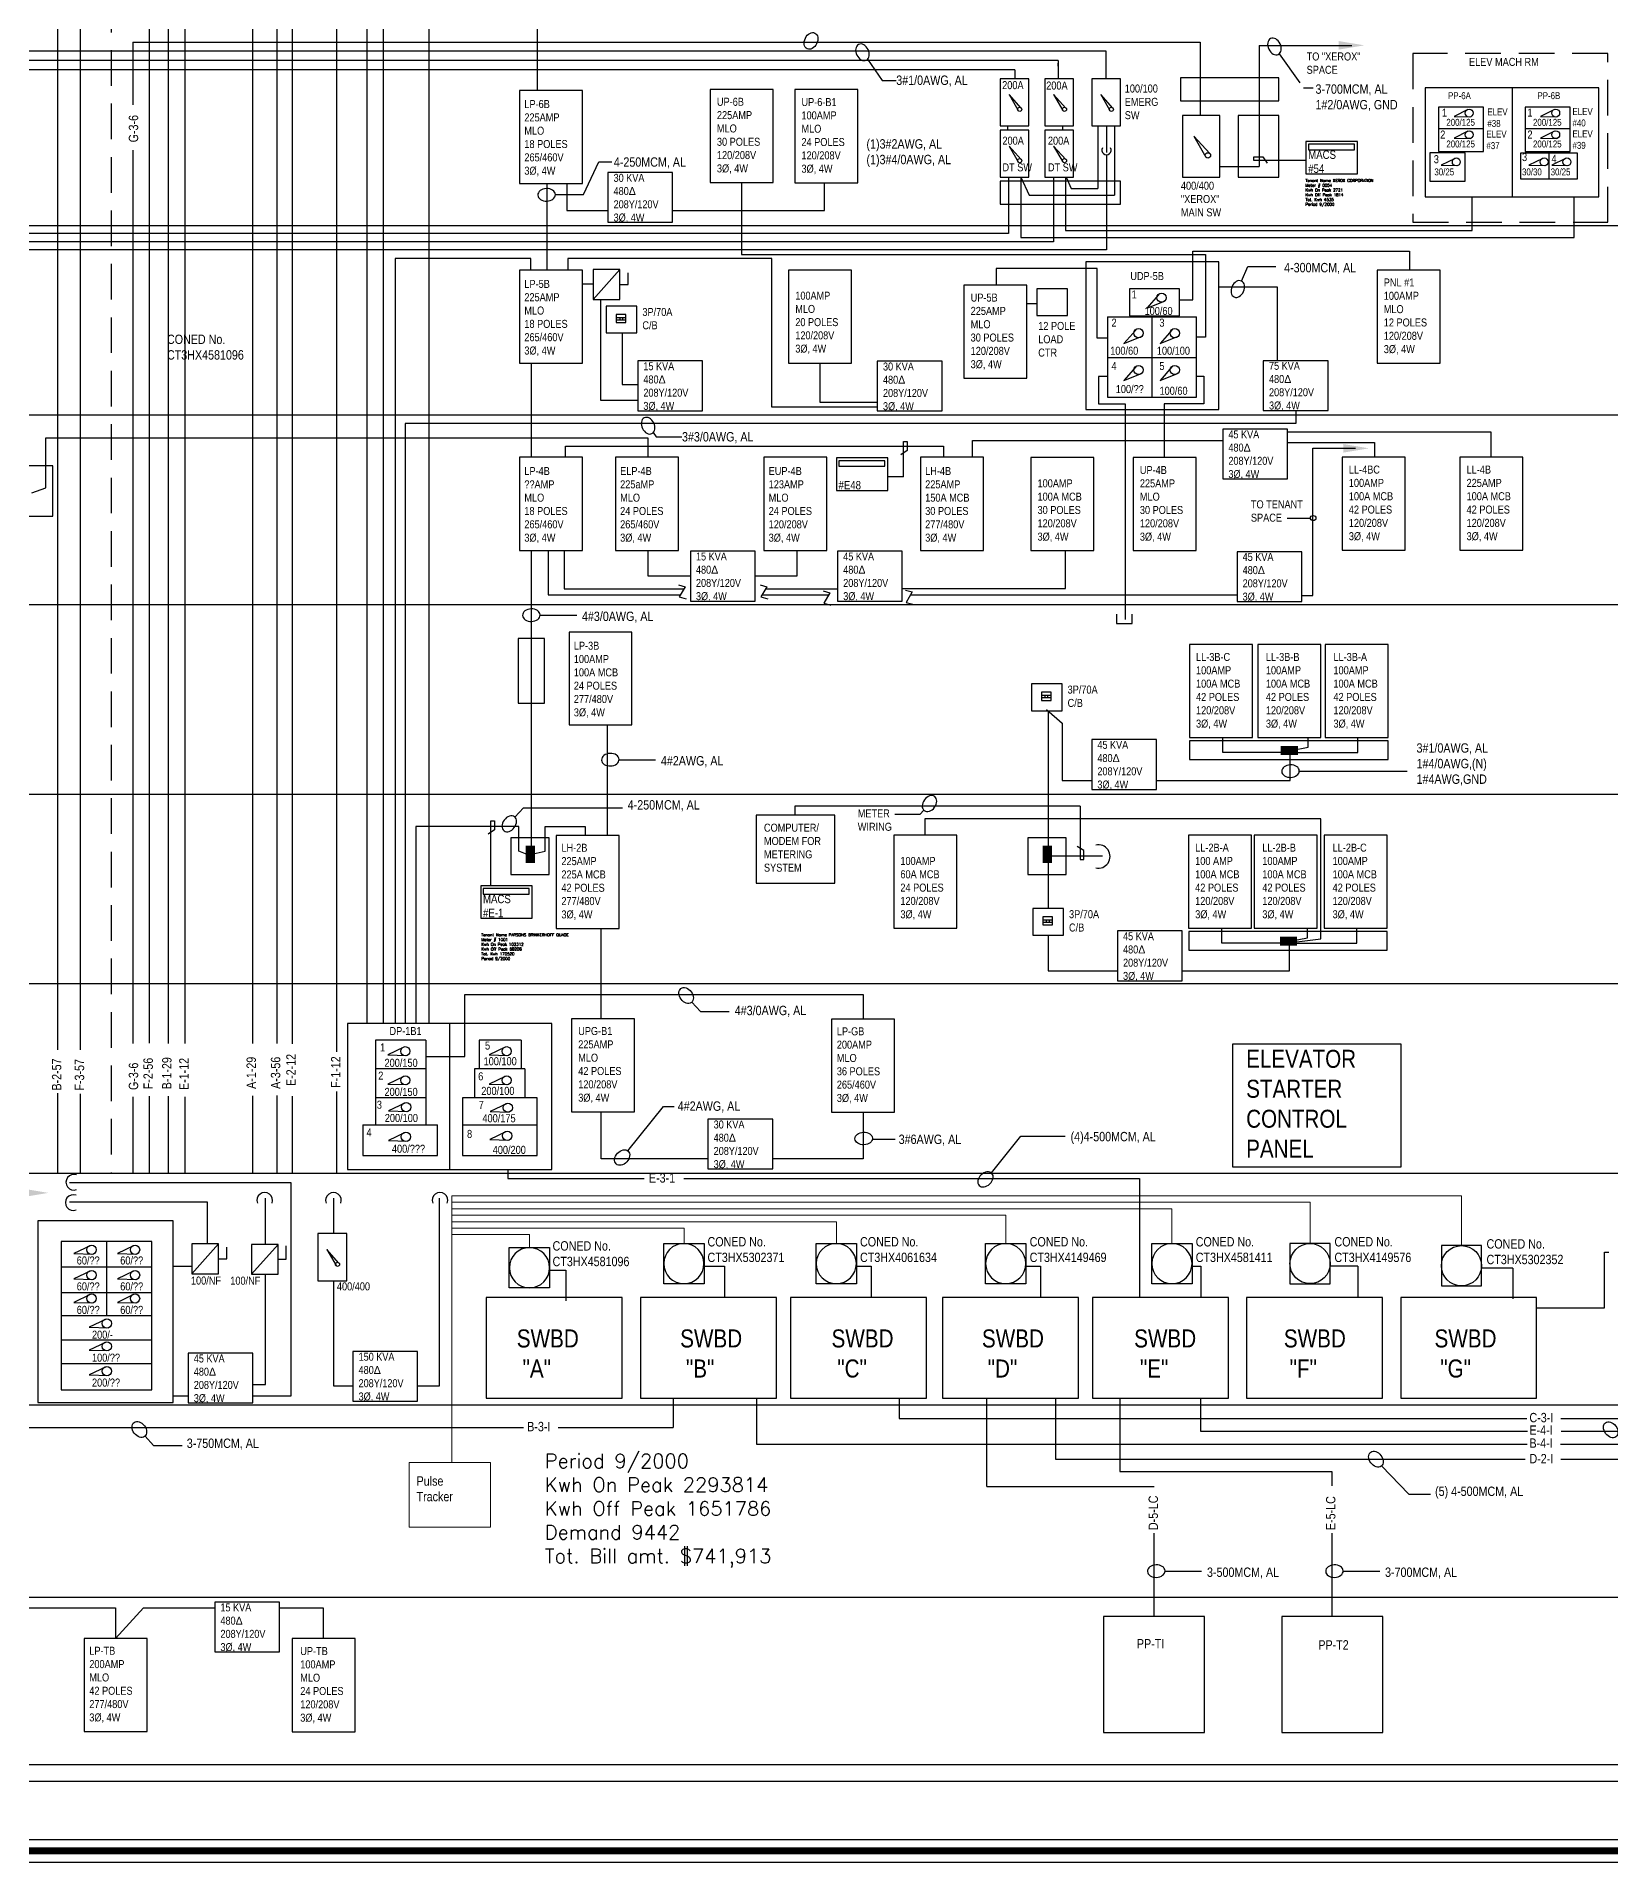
# Model space of a CAD drawing. Extents: x -4.2 to 35, y -7.8 to 73.6.
# Drawn here: x 9.01 to 20.05, y -7.81 to 5 of the extents above; entities that cross this region are included whole.
import ezdxf

# ---------------------------------------------------------------- set-up
doc = ezdxf.new("R2010")
doc.units = 0
doc.header["$MEASUREMENT"] = 0
doc.linetypes.add('HIDDEN', pattern=[0.375, 0.25, -0.125])
doc.layers.get('0').update_dxf_attribs({"linetype": 'CONTINUOUS'})
for name, color, linetype in [('BOX', 3, 'CONTINUOUS'), ('EMPTY-DORMANT', 4, 'CONTINUOUS'), ('FLOORS', 7, 'CONTINUOUS'), ('HIGH-VOLTAGE', 1, 'CONTINUOUS'), ('LOW-VOLTAGE', 5, 'CONTINUOUS'), ('METER', 220, 'CONTINUOUS'), ('PANELS', 3, 'CONTINUOUS'), ('PANELTEXT', 7, 'CONTINUOUS'), ('PULL-BOXES', 3, 'CONTINUOUS'), ('TENSPACE', 7, 'HIDDEN')]:
    doc.layers.add(name, color=color, linetype=linetype)
doc.layers.add('MeterID', color=2, linetype='CONTINUOUS', lineweight=5)
doc.styles.add('NOTESSTYLE2', font='techl___.ttf', dxfattribs={"height": 0.25})
doc.styles.add('ROMANS', font='romans')
doc.styles.get("Standard").update_dxf_attribs({"font": 'TXT.shx', "height": 1})

msp = doc.modelspace()

# ---------------------------------------------------------------- hatches: boundary and pattern name
at = {"layer": 'HIGH-VOLTAGE'}
for points in [[(12.443, -0.799), (12.508, -0.799), (12.508, -0.678), (12.443, -0.678)], [(16.071, -0.799), (16.135, -0.799), (16.135, -0.678), (16.071, -0.678)]]:
    msp.add_hatch(color=256, dxfattribs=at).paths.add_polyline_path(points)
at = {"layer": 'LOW-VOLTAGE'}
for points in [[(17.861, -0.043), (17.861, 0.021), (17.74, 0.021), (17.74, -0.043)], [(17.855, -1.381), (17.855, -1.317), (17.735, -1.317), (17.735, -1.381)]]:
    msp.add_hatch(color=256, dxfattribs=at).paths.add_polyline_path(points)

# ---------------------------------------------------------------- linework, layer by layer
for p, q in [((2.694, 3.674), (30.437, 3.674)), ((2.694, 2.344), (30.437, 2.344)), ((2.694, 1.014), (30.437, 1.014)), ((2.694, -0.316), (30.437, -0.316)), ((2.694, -1.646), (30.437, -1.646)), ((2.694, -2.976), (30.437, -2.976)), ((2.694, -4.603), (30.437, -4.603)), ((2.694, -5.952), (30.437, -5.952))]:
    msp.add_line(p, q)
at = {"layer": 'BOX'}
for p, q in [((34.82, -7.655), (1.925, -7.655)), ((34.959, -7.814), (1.787, -7.814))]:
    msp.add_line(p, q, dxfattribs=at)
at = {"layer": 'BOX', "const_width": 0.05}
msp.add_lwpolyline([(34.734, -7.732), (1.851, -7.732), (1.851, 35.949), (34.912, 35.949)], dxfattribs=at)
at = {"layer": 'EMPTY-DORMANT'}
for p, q in [((14.17, 3.443), (12.74, 3.443)), ((12.74, 3.443), (12.74, 3.358)), ((12.917, 3.154), (13.104, 3.364)), ((13.162, 3.259), (13.162, 3.341)), ((14.17, 2.398), (14.17, 3.443)), ((12.842, 3.265), (12.917, 3.265)), ((13.104, 3.259), (13.162, 3.259)), ((12.969, 3.154), (12.969, 2.448)), ((13.079, 3.028), (13.147, 3.028)), ((13.079, 3.012), (13.147, 3.012)), ((13.103, 3.028), (13.103, 3.012)), ((13.123, 3.028), (13.123, 3.012)), ((13.12, 2.92), (13.12, 2.559)), ((12.482, 2.707), (12.482, 2.047)), ((14.508, 2.708), (14.508, 2.435)), ((12.969, 2.448), (13.23, 2.448)), ((13.12, 2.559), (13.23, 2.559)), ((14.508, 2.435), (14.91, 2.435)), ((14.91, 2.398), (14.17, 2.398)), ((12.973, -1.893), (12.973, -1.26))]:
    msp.add_line(p, q, dxfattribs=at)
for points in [[(12.917, 3.154), (13.104, 3.154), (13.104, 3.364), (12.917, 3.364)], [(14.288, 2.708), (14.729, 2.708), (14.729, 3.361), (14.288, 3.361)], [(13.009, 2.92), (13.224, 2.92), (13.224, 3.107), (13.009, 3.107)], [(13.079, 2.992), (13.147, 2.992), (13.147, 3.049), (13.079, 3.049)], [(13.23, 2.373), (13.684, 2.373), (13.684, 2.723), (13.23, 2.723)], [(14.91, 2.372), (15.364, 2.372), (15.364, 2.721), (14.91, 2.721)]]:
    msp.add_lwpolyline(points, close=True, dxfattribs=at)
at = {"layer": 'FLOORS'}
for p, q in [((30.437, -7.129), (2.694, -7.129)), ((30.525, -7.246), (2.606, -7.246))]:
    msp.add_line(p, q, dxfattribs=at)
at = {"layer": 'HIGH-VOLTAGE'}
for p, q in [((9.16, 10.887), (9.16, -2.11)), ((9.319, 10.889), (9.319, -2.11)), ((9.803, 10.879), (9.803, -2.064)), ((9.935, 10.879), (9.935, -2.067)), ((10.053, 10.871), (10.053, -2.067)), ((10.527, 10.876), (10.527, -2.067)), ((10.698, 10.873), (10.698, -2.067)), ((10.806, 10.871), (10.806, -2.07)), ((11.117, 10.871), (11.117, -2.124)), ((11.33, 10.203), (11.33, -1.927)), ((11.763, 8.489), (11.763, -1.927)), ((11.443, 7.613), (11.443, -1.927)), ((12.525, 5.429), (12.525, 4.622)), ((16.515, 4.898), (8.644, 4.898)), ((9.687, 4.961), (17.175, 4.961)), ((9.687, 4.961), (9.687, 4.521)), ((16.515, 4.703), (16.515, 4.898)), ((17.175, 4.961), (17.175, 4.445)), ((17.589, 4.936), (17.589, 4.087)), ((17.589, 4.936), (18.239, 4.936)), ((15.876, 4.767), (8.364, 4.767)), ((16.179, 4.832), (8.513, 4.832)), ((15.876, 4.767), (15.876, 4.703)), ((16.179, 4.832), (16.179, 4.703)), ((16.179, 4.793), (16.179, 4.812)), ((15.824, 4.372), (15.824, 4.343)), ((16.21, 4.372), (16.21, 4.343)), ((16.458, 4.372), (16.458, 3.933)), ((16.518, 4.372), (16.518, 4.187)), ((16.575, 4.372), (16.575, 3.886)), ((9.687, 4.202), (9.687, -2.067)), ((16.517, 4.173), (16.517, 3.502)), ((15.831, 4.012), (15.831, 3.617)), ((15.918, 4.014), (15.918, 3.589)), ((15.918, 4.014), (15.976, 3.886)), ((16.147, 4.012), (16.147, 3.558)), ((16.231, 4.014), (16.231, 3.638)), ((16.234, 4.014), (16.271, 3.933)), ((17.313, 4.087), (17.589, 4.087)), ((12.591, 3.969), (12.591, 3.36)), ((12.732, 3.969), (12.732, 3.779)), ((15.976, 3.886), (16.575, 3.886)), ((16.271, 3.933), (16.458, 3.933)), ((19.083, 3.638), (19.083, 3.876)), ((19.799, 3.589), (19.799, 3.876)), ((12.732, 3.779), (13.02, 3.779)), ((15.831, 3.617), (8.436, 3.617)), ((15.918, 3.589), (19.799, 3.589)), ((16.231, 3.638), (19.083, 3.638)), ((16.147, 3.558), (8.627, 3.558)), ((16.517, 3.502), (8.816, 3.502)), ((12.48, 3.441), (11.527, 3.441)), ((11.527, 3.441), (11.527, -1.927)), ((12.48, 3.36), (12.48, 3.441)), ((17.845, 2.376), (17.845, 2.285)), ((9.078, 1.832), (9.078, 2.183)), ((9.078, 2.183), (13.3, 2.183)), ((17.845, 2.285), (11.598, 2.285)), ((11.598, 2.285), (11.598, -1.927)), ((13.3, 2.183), (13.3, 2.047)), ((12.723, 2.047), (12.723, 2.125)), ((12.723, 2.125), (15.374, 2.125)), ((15.374, 2.125), (15.374, 2.047)), ((15.578, 2.047), (15.578, 2.166)), ((15.578, 2.166), (17.334, 2.166)), ((8.979, 1.797), (9.078, 1.832)), ((12.481, 1.394), (12.481, -0.744)), ((12.6, 1.394), (12.6, 1.081)), ((12.714, 1.394), (12.714, 1.125)), ((13.3, 1.394), (13.3, 1.216)), ((13.3, 1.216), (13.599, 1.216)), ((12.6, 1.081), (13.529, 1.081)), ((12.714, 1.125), (13.554, 1.125)), ((13.516, 1.153), (13.562, 1.139)), ((13.562, 1.139), (13.521, 1.067)), ((13.521, 1.067), (13.569, 1.053)), ((14.089, 1.153), (14.135, 1.139)), ((14.135, 1.139), (14.094, 1.067)), ((14.094, 1.067), (14.142, 1.053)), ((14.102, 1.081), (14.568, 1.081)), ((14.127, 1.125), (14.631, 1.125)), ((14.53, 1.109), (14.576, 1.095)), ((14.576, 1.095), (14.534, 1.023)), ((15.107, 1.115), (15.154, 1.102)), ((15.154, 1.102), (15.112, 1.029)), ((15.112, 1.029), (15.16, 1.016)), ((15.141, 1.081), (17.434, 1.081)), ((14.534, 1.023), (14.583, 1.009)), ((16.097, 0.278), (16.206, 0.182)), ((16.108, 0.269), (16.108, -1.119)), ((13.016, 0.169), (13.016, -0.608)), ((16.206, 0.182), (16.206, -0.221)), ((16.206, -0.221), (16.415, -0.221)), ((12.396, -0.543), (11.672, -0.543)), ((11.672, -0.543), (11.672, -1.927)), ((12.396, -0.718), (12.396, -0.543)), ((12.581, -0.717), (12.581, -0.544)), ((12.581, -0.544), (12.86, -0.544)), ((12.86, -0.544), (12.86, -0.607)), ((12.477, -0.749), (12.396, -0.718)), ((12.474, -0.741), (12.581, -0.717)), ((16.108, -0.749), (16.489, -0.749)), ((16.108, -1.306), (16.108, -1.556)), ((16.108, -1.556), (16.594, -1.556)), ((12.017, -2.158), (12.017, -1.723)), ((12.017, -1.723), (14.811, -1.723)), ((14.811, -1.723), (14.811, -1.895)), ((11.742, -2.158), (12.017, -2.158)), ((9.16, -2.414), (9.16, -2.971)), ((9.319, -2.42), (9.319, -2.977)), ((10.527, -2.433), (10.527, -2.976)), ((10.698, -2.431), (10.698, -2.976)), ((11.117, -2.404), (11.117, -2.976)), ((9.687, -2.441), (9.687, -2.974)), ((9.803, -2.436), (9.803, -2.976)), ((9.935, -2.436), (9.935, -2.976)), ((10.053, -2.441), (10.053, -2.976)), ((10.806, -2.436), (10.806, -2.976)), ((14.81, -2.548), (14.81, -2.876)), ((14.81, -2.876), (14.176, -2.876)), ((12.317, -2.951), (12.317, -3.015)), ((12.317, -3.015), (13.275, -3.015)), ((13.552, -3.015), (16.749, -3.015)), ((16.749, -3.015), (16.749, -3.843)), ((10.211, -3.18), (9.244, -3.18)), ((10.211, -3.473), (10.211, -3.18)), ((11.837, -3.153), (11.837, -4.471)), ((20.012, -3.921), (20.012, -3.531)), ((20.012, -3.531), (20.041, -3.531)), ((9.971, -3.628), (10.101, -3.628)), ((19.536, -3.921), (20.012, -3.921)), ((11.837, -4.471), (11.685, -4.471)), ((9.971, -4.54), (10.075, -4.54)), ((13.479, -4.555), (13.479, -4.762)), ((14.063, -4.555), (14.063, -4.878)), ((15.063, -4.555), (15.063, -4.699)), ((15.678, -5.175), (15.678, -4.555)), ((16.159, -4.555), (16.159, -4.984)), ((16.612, -4.555), (16.612, -5.07)), ((17.177, -4.555), (17.177, -4.786)), ((15.063, -4.699), (19.467, -4.699)), ((19.706, -4.699), (22.899, -4.699)), ((8.692, -4.762), (12.429, -4.762)), ((12.672, -4.762), (13.479, -4.762)), ((17.177, -4.786), (19.471, -4.786)), ((19.707, -4.786), (24.49, -4.786)), ((14.063, -4.878), (19.468, -4.878)), ((16.159, -4.984), (19.456, -4.984)), ((19.703, -4.878), (26.302, -4.878)), ((19.705, -4.984), (27.423, -4.984)), ((16.612, -5.07), (18.098, -5.07)), ((18.098, -5.07), (18.098, -5.17)), ((15.678, -5.175), (16.852, -5.175)), ((16.852, -6.088), (16.852, -5.503)), ((18.098, -5.503), (18.098, -6.088)), ((8.112, -6.027), (9.566, -6.027)), ((9.566, -6.027), (9.566, -6.243)), ((9.566, -6.243), (9.762, -6.027)), ((9.762, -6.027), (10.263, -6.027))]:
    msp.add_line(p, q, dxfattribs=at)
for centre, radius, start, end in [((16.518, 4.203), 0.0324, 151.7826, 28.2174), ((16.461, -0.754), 0.0821, 257.2315, 102.7685), ((9.269, -3.183), 0.0549, 68.6869, 291.3131), ((11.842, -3.167), 0.0549, 338.6869, 201.3131)]:
    msp.add_arc(centre, radius, start, end, dxfattribs=at)
for points in [[(18.146, 4.968), (18.326, 4.938), (18.146, 4.908)], [(8.915, -3.085), (9.095, -3.115), (8.915, -3.145)]]:
    msp.add_solid(points, dxfattribs=at)
at = {"layer": 'LOW-VOLTAGE'}
for p, q in [((13.958, 3.976), (13.958, 3.47)), ((14.54, 3.779), (14.54, 3.974)), ((13.474, 3.779), (14.54, 3.779)), ((13.958, 3.47), (17.213, 3.47)), ((17.123, 3.151), (17.123, 3.494)), ((17.123, 3.494), (18.644, 3.494)), ((17.213, 3.47), (17.213, 2.89)), ((18.644, 3.494), (18.644, 3.361)), ((16.453, 3.371), (15.744, 3.371)), ((15.744, 3.371), (15.744, 3.254)), ((16.453, 2.883), (16.453, 3.371)), ((17.307, 3.244), (17.716, 3.244)), ((17.716, 3.244), (17.716, 2.725)), ((15.96, 3.127), (16.03, 3.127)), ((17.031, 3.151), (17.123, 3.151)), ((16.525, 2.883), (16.453, 2.883)), ((17.213, 2.89), (17.15, 2.89)), ((16.525, 2.613), (16.462, 2.613)), ((16.462, 2.613), (16.462, 2.423)), ((17.15, 2.617), (17.201, 2.617)), ((17.201, 2.617), (17.201, 2.423)), ((16.462, 2.423), (16.648, 2.423)), ((16.648, 2.423), (16.648, 0.908)), ((16.923, 2.423), (16.923, 2.045)), ((17.201, 2.423), (16.923, 2.423)), ((17.788, 2.225), (19.215, 2.225)), ((19.215, 2.225), (19.215, 2.048)), ((17.788, 2.151), (18.399, 2.151)), ((17.965, 1.077), (17.965, 2.111)), ((17.965, 2.111), (18.264, 2.111)), ((18.399, 2.151), (18.399, 2.048)), ((14.347, 1.216), (14.347, 1.394)), ((16.231, 1.127), (16.231, 1.392)), ((14.053, 1.216), (14.347, 1.216)), ((15.085, 1.127), (16.231, 1.127)), ((17.888, 1.077), (17.965, 1.077)), ((16.589, 0.946), (16.589, 0.88)), ((16.699, 0.88), (16.699, 0.946)), ((16.589, 0.88), (16.699, 0.88)), ((17.334, -0.025), (17.334, 0.08)), ((17.813, -0.01), (17.933, 0.014)), ((17.933, 0.014), (17.933, 0.08)), ((18.281, -0.025), (18.281, 0.08)), ((17.808, -0.025), (17.334, -0.025)), ((17.806, -0.221), (17.806, -0.01)), ((17.842, -0.025), (18.281, -0.025)), ((16.869, -0.221), (17.806, -0.221)), ((18.022, -0.489), (15.243, -0.489)), ((15.243, -0.489), (15.243, -0.605)), ((18.022, -1.333), (18.022, -0.489)), ((17.328, -1.363), (17.328, -1.257)), ((17.928, -1.324), (17.928, -1.257)), ((18.275, -1.363), (18.275, -1.257)), ((17.802, -1.363), (17.328, -1.363)), ((17.802, -1.556), (17.802, -1.363)), ((17.807, -1.348), (17.928, -1.324)), ((17.815, -1.358), (18.022, -1.333)), ((17.836, -1.363), (18.275, -1.363)), ((17.049, -1.556), (17.802, -1.556)), ((12.973, -2.876), (12.973, -2.545)), ((13.722, -2.876), (12.973, -2.876)), ((10.799, -3.044), (9.243, -3.044)), ((10.799, -4.539), (10.799, -3.044)), ((10.619, -3.477), (10.619, -3.153)), ((11.098, -3.401), (11.098, -3.153)), ((10.619, -4.459), (10.619, -3.686)), ((11.098, -4.471), (11.098, -3.733)), ((10.529, -4.459), (10.619, -4.459)), ((11.231, -4.471), (11.098, -4.471)), ((10.529, -4.539), (10.799, -4.539)), ((10.717, -6.027), (11.022, -6.027)), ((11.022, -6.027), (11.022, -6.243))]:
    msp.add_line(p, q, dxfattribs=at)
for centre, start, end in [((9.273, -3.04), 68.6869, 291.3131), ((10.613, -3.167), 338.6869, 201.3131), ((11.095, -3.167), 338.6869, 201.3131)]:
    msp.add_arc(centre, 0.0549, start, end, dxfattribs=at)
msp.add_solid([(18.18, 2.14), (18.36, 2.11), (18.18, 2.08)], dxfattribs=at)
at = {"layer": 'METER'}
for p, q in [((17.552, 4.13), (17.552, 4.156)), ((17.552, 4.156), (17.615, 4.156)), ((17.917, 4.13), (17.552, 4.13)), ((17.615, 4.156), (17.645, 4.112)), ((15.119, 2.095), (15.075, 2.065)), ((15.093, 1.909), (15.093, 2.158)), ((15.093, 2.158), (15.119, 2.158)), ((15.119, 2.158), (15.119, 2.095)), ((15.093, 1.909), (14.983, 1.909)), ((12.198, -0.96), (12.198, -0.504)), ((12.198, -0.504), (12.224, -0.504)), ((12.224, -0.504), (12.224, -0.567)), ((16.332, -0.401), (14.331, -0.401)), ((14.332, -0.401), (14.332, -0.464)), ((16.332, -0.401), (16.332, -0.776)), ((12.224, -0.567), (12.18, -0.597)), ((16.358, -0.713), (16.313, -0.684)), ((16.358, -0.776), (16.358, -0.713)), ((16.332, -0.776), (16.358, -0.776)), ((12.328, -3.781), (12.328, -3.499)), ((12.328, -3.499), (12.611, -3.499)), ((12.611, -3.499), (12.611, -3.781)), ((13.412, -3.752), (13.412, -3.47)), ((13.412, -3.47), (13.695, -3.47)), ((13.695, -3.47), (13.695, -3.752)), ((14.481, -3.752), (14.481, -3.47)), ((14.481, -3.47), (14.764, -3.47)), ((14.764, -3.47), (14.764, -3.752)), ((15.67, -3.752), (15.67, -3.47)), ((15.67, -3.47), (15.953, -3.47)), ((15.953, -3.47), (15.953, -3.752)), ((16.835, -3.752), (16.835, -3.47)), ((16.835, -3.47), (17.118, -3.47)), ((17.118, -3.47), (17.118, -3.752)), ((18.088, -3.47), (17.805, -3.47)), ((17.805, -3.47), (17.805, -3.752)), ((18.088, -3.752), (18.088, -3.47)), ((19.149, -3.485), (18.867, -3.485)), ((18.867, -3.485), (18.867, -3.767)), ((19.149, -3.767), (19.149, -3.485)), ((12.611, -3.657), (12.726, -3.657)), ((12.726, -3.657), (12.726, -3.872)), ((13.695, -3.628), (13.837, -3.628)), ((13.837, -3.628), (13.837, -3.843)), ((14.764, -3.628), (14.866, -3.628)), ((14.866, -3.628), (14.866, -3.843)), ((15.953, -3.628), (16.055, -3.628)), ((16.055, -3.628), (16.055, -3.843)), ((17.118, -3.628), (17.18, -3.628)), ((17.18, -3.628), (17.18, -3.843)), ((18.28, -3.628), (18.088, -3.628)), ((18.28, -3.628), (18.28, -3.843)), ((19.368, -3.643), (19.149, -3.643)), ((19.368, -3.643), (19.368, -3.858)), ((12.611, -3.781), (12.328, -3.781)), ((13.695, -3.752), (13.412, -3.752)), ((14.764, -3.752), (14.481, -3.752)), ((15.953, -3.752), (15.67, -3.752)), ((17.118, -3.752), (16.835, -3.752)), ((17.805, -3.752), (18.088, -3.752)), ((18.867, -3.767), (19.149, -3.767))]:
    msp.add_line(p, q, dxfattribs=at)
for points in [[(17.917, 4.036), (18.278, 4.036), (18.278, 4.264), (17.917, 4.264)], [(17.934, 4.205), (18.257, 4.205), (18.257, 4.244), (17.934, 4.244)], [(14.623, 1.815), (14.983, 1.815), (14.983, 2.043), (14.623, 2.043)], [(14.639, 1.984), (14.963, 1.984), (14.963, 2.023), (14.639, 2.023)], [(14.061, -0.942), (14.612, -0.942), (14.612, -0.464), (14.061, -0.464)], [(12.128, -1.188), (12.488, -1.188), (12.488, -0.96), (12.128, -0.96)], [(12.145, -1.019), (12.468, -1.019), (12.468, -0.98), (12.145, -0.98)]]:
    msp.add_lwpolyline(points, close=True, dxfattribs=at)
at = {"layer": 'METER', "extrusion": (0, 0, -1)}
for centre, major_axis in [((12.47, -3.64), (0.141, 0)), ((13.553, -3.611), (0.141, 0)), ((14.622, -3.611), (0.141, 0)), ((15.811, -3.611), (-0.141, 0)), ((16.977, -3.611), (-0.141, 0))]:
    msp.add_ellipse(centre, major_axis=major_axis, ratio=0.999052, dxfattribs=at)
at = {"layer": 'METER'}
for centre in [(17.946, -3.611), (19.008, -3.626)]:
    msp.add_ellipse(centre, major_axis=(0.141, 0), ratio=0.999052, dxfattribs=at)
at = {"layer": 'MeterID'}
for p, q in [((11.926, -3.135), (19.008, -3.135)), ((11.926, -3.135), (11.926, -5.008)), ((11.926, -3.181), (17.947, -3.181)), ((17.947, -3.181), (17.947, -3.468)), ((19.008, -3.135), (19.008, -3.483)), ((11.926, -3.226), (16.977, -3.226)), ((11.926, -3.271), (15.812, -3.271)), ((11.926, -3.317), (14.623, -3.317)), ((14.623, -3.317), (14.623, -3.468)), ((15.812, -3.271), (15.812, -3.468)), ((16.977, -3.226), (16.977, -3.468)), ((11.926, -3.362), (13.554, -3.362)), ((11.926, -3.407), (12.47, -3.407)), ((12.47, -3.407), (12.47, -3.496)), ((13.554, -3.362), (13.554, -3.468))]:
    msp.add_line(p, q, dxfattribs=at)
msp.add_lwpolyline([(11.626, -5.008), (12.197, -5.008), (12.197, -5.461), (11.626, -5.461)], close=True, dxfattribs=at)
at = {"layer": 'PANELS'}
for p, q in [((19.363, 4.64), (19.363, 3.876)), ((15.919, 4.498), (15.834, 4.592)), ((15.834, 4.592), (15.898, 4.48)), ((16.232, 4.498), (16.147, 4.592)), ((16.147, 4.592), (16.212, 4.48)), ((16.562, 4.498), (16.477, 4.592)), ((16.477, 4.592), (16.541, 4.48)), ((19.053, 4.487), (18.956, 4.439)), ((19.661, 4.487), (19.563, 4.439)), ((18.956, 4.439), (19.069, 4.437)), ((19.563, 4.439), (19.677, 4.437)), ((15.919, 4.138), (15.834, 4.231)), ((15.834, 4.231), (15.898, 4.12)), ((16.232, 4.138), (16.147, 4.231)), ((16.147, 4.231), (16.212, 4.12)), ((17.242, 4.178), (17.131, 4.3)), ((17.131, 4.3), (17.215, 4.154)), ((19.163, 4.353), (18.854, 4.353)), ((19.053, 4.335), (18.956, 4.287)), ((18.956, 4.287), (19.069, 4.285)), ((19.77, 4.353), (19.462, 4.353)), ((19.661, 4.335), (19.563, 4.287)), ((19.563, 4.287), (19.677, 4.285)), ((18.963, 4.144), (18.866, 4.097)), ((19.579, 4.144), (19.481, 4.097)), ((19.622, 4.182), (19.622, 4.001)), ((19.739, 4.144), (19.641, 4.097)), ((18.866, 4.097), (18.98, 4.094)), ((19.481, 4.097), (19.595, 4.094)), ((19.641, 4.097), (19.755, 4.094)), ((16.883, 3.188), (16.801, 3.093)), ((16.801, 3.093), (16.924, 3.143)), ((16.525, 3.033), (17.15, 3.033)), ((16.525, 3.033), (16.525, 2.469)), ((16.837, 3.033), (16.837, 2.469)), ((16.837, 3.033), (16.837, 2.711)), ((17.15, 2.469), (17.15, 3.033)), ((16.723, 2.94), (16.64, 2.845)), ((16.64, 2.845), (16.763, 2.894)), ((16.977, 2.94), (16.894, 2.845)), ((16.894, 2.845), (17.017, 2.894)), ((16.525, 2.747), (17.148, 2.747)), ((16.723, 2.681), (16.64, 2.586)), ((16.64, 2.586), (16.763, 2.635)), ((16.977, 2.681), (16.894, 2.586)), ((16.894, 2.586), (17.017, 2.635)), ((16.525, 2.469), (17.15, 2.469)), ((11.91, -1.927), (11.91, -2.951)), ((11.589, -2.093), (11.476, -2.147)), ((11.476, -2.147), (11.608, -2.151)), ((12.3, -2.093), (12.187, -2.147)), ((12.187, -2.147), (12.319, -2.151)), ((11.589, -2.297), (11.476, -2.351)), ((12.3, -2.297), (12.187, -2.351)), ((11.476, -2.351), (11.608, -2.355)), ((12.187, -2.351), (12.319, -2.355)), ((11.595, -2.486), (11.482, -2.54)), ((11.482, -2.54), (11.614, -2.544)), ((12.308, -2.489), (12.195, -2.544)), ((12.195, -2.544), (12.327, -2.548)), ((12.304, -2.686), (12.191, -2.74)), ((11.593, -2.694), (11.48, -2.748)), ((11.48, -2.748), (11.612, -2.752)), ((12.191, -2.74), (12.323, -2.744)), ((9.388, -3.487), (9.274, -3.541)), ((9.274, -3.541), (9.406, -3.545)), ((9.693, -3.487), (9.58, -3.541)), ((9.58, -3.541), (9.712, -3.545)), ((10.101, -3.683), (10.288, -3.473)), ((10.288, -3.578), (10.346, -3.578)), ((10.346, -3.578), (10.346, -3.496)), ((10.519, -3.686), (10.707, -3.477)), ((10.707, -3.581), (10.764, -3.581)), ((10.764, -3.581), (10.764, -3.487)), ((11.133, -3.607), (11.048, -3.513)), ((11.048, -3.513), (11.113, -3.625)), ((9.388, -3.664), (9.274, -3.718)), ((9.693, -3.664), (9.58, -3.718)), ((9.274, -3.718), (9.406, -3.722)), ((9.388, -3.829), (9.274, -3.883)), ((9.58, -3.718), (9.712, -3.722)), ((9.693, -3.829), (9.58, -3.883)), ((9.274, -3.883), (9.406, -3.887)), ((9.58, -3.883), (9.712, -3.887)), ((9.495, -4.003), (9.381, -4.057)), ((9.381, -4.057), (9.514, -4.061)), ((9.495, -4.164), (9.381, -4.218)), ((9.381, -4.218), (9.514, -4.222)), ((9.495, -4.338), (9.381, -4.392)), ((9.381, -4.392), (9.514, -4.396))]:
    msp.add_line(p, q, dxfattribs=at)
for points in [[(12.401, 3.969), (12.842, 3.969), (12.842, 4.622), (12.401, 4.622)], [(13.738, 3.976), (14.179, 3.976), (14.179, 4.629), (13.738, 4.629)], [(14.331, 3.974), (14.773, 3.974), (14.773, 4.627), (14.331, 4.627)], [(15.772, 4.372), (15.973, 4.372), (15.973, 4.703), (15.772, 4.703)], [(16.085, 4.372), (16.287, 4.372), (16.287, 4.703), (16.085, 4.703)], [(16.414, 4.372), (16.616, 4.372), (16.616, 4.703), (16.414, 4.703)], [(18.754, 3.876), (19.972, 3.876), (19.972, 4.64), (18.754, 4.64)], [(18.847, 4.192), (19.163, 4.192), (19.163, 4.504), (18.847, 4.504)], [(19.454, 4.192), (19.771, 4.192), (19.771, 4.504), (19.454, 4.504)], [(17.05, 4.014), (17.313, 4.014), (17.313, 4.445), (17.05, 4.445)], [(15.772, 4.012), (15.973, 4.012), (15.973, 4.343), (15.772, 4.343)], [(16.085, 4.012), (16.287, 4.012), (16.287, 4.343), (16.085, 4.343)], [(18.786, 3.985), (19.035, 3.985), (19.035, 4.184), (18.786, 4.184)], [(19.422, 4.001), (19.821, 4.001), (19.821, 4.182), (19.422, 4.182)], [(13.02, 3.696), (13.474, 3.696), (13.474, 4.045), (13.02, 4.045)], [(12.401, 2.707), (12.842, 2.707), (12.842, 3.36), (12.401, 3.36)], [(16.373, 2.382), (17.307, 2.382), (17.307, 3.418), (16.373, 3.418)], [(18.416, 2.708), (18.858, 2.708), (18.858, 3.361), (18.416, 3.361)], [(15.518, 2.602), (15.96, 2.602), (15.96, 3.254), (15.518, 3.254)], [(16.03, 3.043), (16.244, 3.043), (16.244, 3.23), (16.03, 3.23)], [(16.679, 3.039), (17.031, 3.039), (17.031, 3.23), (16.679, 3.23)], [(17.618, 2.376), (18.072, 2.376), (18.072, 2.725), (17.618, 2.725)], [(17.334, 1.895), (17.788, 1.895), (17.788, 2.244), (17.334, 2.244)], [(12.401, 1.394), (12.842, 1.394), (12.842, 2.047), (12.401, 2.047)], [(13.073, 1.394), (13.515, 1.394), (13.515, 2.047), (13.073, 2.047)], [(14.115, 1.394), (14.557, 1.394), (14.557, 2.047), (14.115, 2.047)], [(15.213, 1.394), (15.655, 1.394), (15.655, 2.047), (15.213, 2.047)], [(15.987, 1.392), (16.429, 1.392), (16.429, 2.045), (15.987, 2.045)], [(16.705, 1.392), (17.146, 1.392), (17.146, 2.045), (16.705, 2.045)], [(18.171, 1.396), (18.613, 1.396), (18.613, 2.048), (18.171, 2.048)], [(18.997, 1.396), (19.439, 1.396), (19.439, 2.048), (18.997, 2.048)], [(13.599, 1.038), (14.053, 1.038), (14.053, 1.388), (13.599, 1.388)], [(14.631, 1.038), (15.085, 1.038), (15.085, 1.388), (14.631, 1.388)], [(17.434, 1.035), (17.888, 1.035), (17.888, 1.384), (17.434, 1.384)], [(12.391, 0.322), (12.576, 0.322), (12.576, 0.776), (12.391, 0.776)], [(12.748, 0.169), (13.189, 0.169), (13.189, 0.821), (12.748, 0.821)], [(17.099, 0.08), (17.541, 0.08), (17.541, 0.733), (17.099, 0.733)], [(17.579, 0.08), (18.021, 0.08), (18.021, 0.733), (17.579, 0.733)], [(18.051, 0.08), (18.493, 0.08), (18.493, 0.733), (18.051, 0.733)], [(15.992, 0.269), (16.206, 0.269), (16.206, 0.457), (15.992, 0.457)], [(16.415, -0.283), (16.869, -0.283), (16.869, 0.066), (16.415, 0.066)], [(17.101, -0.074), (18.493, -0.074), (18.493, 0.057), (17.101, 0.057)], [(12.657, -1.26), (13.099, -1.26), (13.099, -0.608), (12.657, -0.608)], [(15.025, -1.257), (15.467, -1.257), (15.467, -0.605), (15.025, -0.605)], [(17.093, -1.257), (17.535, -1.257), (17.535, -0.605), (17.093, -0.605)], [(17.554, -1.257), (17.995, -1.257), (17.995, -0.605), (17.554, -0.605)], [(18.045, -1.257), (18.487, -1.257), (18.487, -0.605), (18.045, -0.605)], [(16.002, -1.306), (16.216, -1.306), (16.216, -1.119), (16.002, -1.119)], [(16.594, -1.626), (17.049, -1.626), (17.049, -1.277), (16.594, -1.277)], [(17.095, -1.412), (18.487, -1.412), (18.487, -1.281), (17.095, -1.281)], [(12.765, -2.545), (13.207, -2.545), (13.207, -1.893), (12.765, -1.893)], [(14.589, -2.548), (15.031, -2.548), (15.031, -1.895), (14.589, -1.895)], [(11.193, -2.951), (12.627, -2.951), (12.627, -1.927), (11.193, -1.927)], [(17.402, -2.933), (18.585, -2.933), (18.585, -2.071), (17.402, -2.071)], [(13.722, -2.947), (14.176, -2.947), (14.176, -2.598), (13.722, -2.598)], [(10.986, -3.733), (11.188, -3.733), (11.188, -3.401), (10.986, -3.401)], [(10.101, -3.683), (10.288, -3.683), (10.288, -3.473), (10.101, -3.473)], [(10.519, -3.686), (10.707, -3.686), (10.707, -3.477), (10.519, -3.477)], [(12.167, -4.555), (13.121, -4.555), (13.121, -3.849), (12.167, -3.849)], [(13.248, -4.555), (14.202, -4.555), (14.202, -3.849), (13.248, -3.849)], [(14.301, -4.555), (15.254, -4.555), (15.254, -3.849), (14.301, -3.849)], [(15.367, -4.555), (16.321, -4.555), (16.321, -3.849), (15.367, -3.849)], [(16.42, -4.555), (17.374, -4.555), (17.374, -3.849), (16.42, -3.849)], [(17.501, -4.555), (18.455, -4.555), (18.455, -3.849), (17.501, -3.849)], [(18.582, -4.555), (19.535, -4.555), (19.535, -3.849), (18.582, -3.849)], [(11.231, -4.577), (11.685, -4.577), (11.685, -4.228), (11.231, -4.228)], [(10.075, -4.589), (10.529, -4.589), (10.529, -4.24), (10.075, -4.24)], [(10.263, -6.336), (10.717, -6.336), (10.717, -5.987), (10.263, -5.987)], [(9.345, -6.895), (9.787, -6.895), (9.787, -6.243), (9.345, -6.243)], [(10.804, -6.896), (11.246, -6.896), (11.246, -6.243), (10.804, -6.243)]]:
    msp.add_lwpolyline(points, close=True, dxfattribs=at)
for centre, radius in [((15.909, 4.489), 0.0144), ((16.223, 4.489), 0.0144), ((16.552, 4.489), 0.0144), ((19.062, 4.463), 0.0279), ((19.669, 4.463), 0.0279), ((19.062, 4.311), 0.0279), ((19.669, 4.311), 0.0279), ((15.909, 4.129), 0.0144), ((16.223, 4.129), 0.0144), ((17.229, 4.166), 0.0188), ((18.972, 4.12), 0.0279), ((19.588, 4.12), 0.0279), ((19.748, 4.12), 0.0279), ((16.904, 3.167), 0.0324), ((16.743, 2.918), 0.0324), ((16.997, 2.918), 0.0324), ((16.743, 2.66), 0.0324), ((16.997, 2.66), 0.0324), ((11.599, -2.121), 0.0324), ((12.31, -2.121), 0.0324), ((11.599, -2.325), 0.0324), ((12.31, -2.325), 0.0324), ((11.605, -2.513), 0.0324), ((12.318, -2.517), 0.0324), ((11.603, -2.721), 0.0324), ((12.314, -2.714), 0.0324), ((9.398, -3.514), 0.0324), ((9.703, -3.514), 0.0324), ((9.398, -3.692), 0.0324), ((9.703, -3.692), 0.0324), ((11.123, -3.616), 0.0144), ((9.398, -3.856), 0.0324), ((9.703, -3.856), 0.0324), ((9.505, -4.031), 0.0324), ((9.505, -4.192), 0.0324), ((9.505, -4.366), 0.0324)]:
    msp.add_circle(centre, radius, dxfattribs=at)
at = {"layer": 'PANELTEXT'}
for p, q in [((14.841, 4.84), (14.944, 4.692)), ((14.944, 4.692), (15.042, 4.692)), ((17.9, 4.639), (17.967, 4.639)), ((12.848, 3.891), (12.957, 4.121)), ((12.957, 4.121), (13.048, 4.121)), ((12.652, 3.891), (12.848, 3.891)), ((17.464, 3.284), (17.509, 3.385)), ((17.509, 3.385), (17.705, 3.385)), ((13.338, 2.22), (13.359, 2.191)), ((13.359, 2.191), (13.539, 2.191)), ((17.786, 1.621), (17.948, 1.621)), ((12.545, 0.939), (12.801, 0.939)), ((13.098, -0.075), (13.355, -0.075)), ((17.871, -0.156), (18.626, -0.156)), ((12.368, -0.478), (12.428, -0.412)), ((12.428, -0.412), (13.123, -0.412)), ((15.209, -0.46), (15.032, -0.46)), ((15.236, -0.43), (15.209, -0.46)), ((13.609, -1.777), (13.669, -1.842)), ((13.669, -1.842), (13.87, -1.842)), ((13.159, -2.819), (13.409, -2.508)), ((13.409, -2.508), (13.484, -2.508)), ((14.883, -2.738), (15.035, -2.738)), ((15.71, -2.974), (15.918, -2.718)), ((15.918, -2.718), (16.227, -2.718)), ((9.773, -4.822), (9.833, -4.888)), ((9.833, -4.888), (10.034, -4.888)), ((18.448, -5.03), (18.638, -5.23)), ((18.638, -5.23), (18.791, -5.23)), ((16.929, -5.769), (17.185, -5.769)), ((18.178, -5.769), (18.435, -5.769))]:
    msp.add_line(p, q, dxfattribs=at)
for centre, major_axis, ratio in [((14.445, 4.969), (0.0271, 0.0553), 0.716701), ((17.968, 1.621), (-0.0199, 0), 0.888892), ((13.569, -1.73), (-0.0366, 0.0495), 0.716701), ((14.815, -2.733), (0.0615, 0.0023), 0.716701), ((13.12, -2.867), (-0.0419, -0.0451), 0.716701), ((9.733, -4.775), (-0.0366, 0.0495), 0.716701), ((20.055, -4.777), (-0.0366, 0.0495), 0.716701), ((18.408, -4.983), (-0.0366, 0.0495), 0.716701)]:
    msp.add_ellipse(centre, major_axis=major_axis, ratio=ratio, dxfattribs=at)
at = {"layer": 'PANELTEXT', "extrusion": (0, 0, -1)}
for centre, major_axis in [((14.806, 4.889), (0.0271, -0.0553)), ((17.696, 4.93), (0.0271, -0.0553)), ((12.59, 3.889), (-0.0615, -0.0022)), ((17.439, 3.228), (0.0255, 0.056)), ((13.302, 2.269), (0.0271, -0.0553)), ((12.483, 0.939), (-0.0615, -0.0022)), ((13.037, -0.075), (-0.0615, -0.0022)), ((17.809, -0.155), (-0.0615, -0.0022)), ((15.276, -0.383), (0.0366, 0.0495)), ((12.328, -0.525), (-0.0366, -0.0495)), ((15.669, -3.02), (-0.0447, -0.0423)), ((16.867, -5.769), (-0.0615, -0.0022)), ((18.117, -5.769), (-0.0615, -0.0022))]:
    msp.add_ellipse(centre, major_axis=major_axis, ratio=0.716701, dxfattribs=at)
at = {"layer": 'PULL-BOXES'}
for p, q in [((16.061, 0.378), (16.13, 0.378)), ((16.061, 0.362), (16.13, 0.362)), ((16.085, 0.378), (16.085, 0.362)), ((16.105, 0.378), (16.105, 0.362)), ((16.071, -1.198), (16.14, -1.198)), ((16.071, -1.214), (16.14, -1.214)), ((16.095, -1.198), (16.095, -1.214)), ((16.115, -1.198), (16.115, -1.214)), ((11.389, -2.044), (11.389, -2.633)), ((11.742, -2.044), (11.389, -2.044)), ((11.742, -2.044), (11.742, -2.633)), ((12.117, -2.044), (12.117, -2.244)), ((12.412, -2.044), (12.117, -2.044)), ((12.412, -2.044), (12.412, -2.244)), ((11.742, -2.244), (11.389, -2.244)), ((12.437, -2.244), (12.084, -2.244)), ((12.084, -2.244), (12.084, -2.448)), ((12.437, -2.244), (12.437, -2.448)), ((11.742, -2.448), (11.389, -2.448)), ((12.524, -2.448), (12.001, -2.448)), ((12.001, -2.448), (12.001, -2.853)), ((12.524, -2.853), (12.524, -2.448)), ((11.302, -2.637), (11.825, -2.637)), ((11.302, -2.637), (11.302, -2.853)), ((11.825, -2.853), (11.825, -2.637)), ((12.001, -2.637), (12.524, -2.637)), ((11.302, -2.853), (11.825, -2.853)), ((12.001, -2.853), (12.524, -2.853)), ((9.503, -3.455), (9.503, -3.975)), ((9.185, -3.634), (9.821, -3.634)), ((9.185, -3.813), (9.821, -3.813)), ((9.185, -3.975), (9.821, -3.975)), ((9.185, -4.147), (9.821, -4.147)), ((9.185, -4.313), (9.821, -4.313))]:
    msp.add_line(p, q, dxfattribs=at)
for points in [[(17.038, 4.548), (17.726, 4.548), (17.726, 4.71), (17.038, 4.71)], [(17.442, 4.014), (17.726, 4.014), (17.726, 4.446), (17.442, 4.446)], [(15.772, 3.823), (16.615, 3.823), (16.615, 3.985), (15.772, 3.985)], [(8.858, 1.633), (9.127, 1.633), (9.127, 1.988), (8.858, 1.988)], [(16.061, 0.341), (16.13, 0.341), (16.13, 0.399), (16.061, 0.399)], [(12.34, -0.881), (12.609, -0.881), (12.609, -0.623), (12.34, -0.623)], [(15.967, -0.881), (16.236, -0.881), (16.236, -0.623), (15.967, -0.623)], [(16.071, -1.234), (16.14, -1.234), (16.14, -1.177), (16.071, -1.177)], [(9.021, -4.585), (9.971, -4.585), (9.971, -3.311), (9.021, -3.311)], [(9.185, -4.496), (9.821, -4.496), (9.821, -3.455), (9.185, -3.455)], [(16.498, -6.901), (17.206, -6.901), (17.206, -6.088), (16.498, -6.088)], [(17.747, -6.901), (18.456, -6.901), (18.456, -6.088), (17.747, -6.088)]]:
    msp.add_lwpolyline(points, close=True, dxfattribs=at)
at = {"layer": 'TENSPACE'}
for p, q in [((9.535, 11.654), (9.535, -2.976)), ((17.73, 4.879), (17.9, 4.639))]:
    msp.add_line(p, q, dxfattribs=at)
msp.add_lwpolyline([(18.666, 3.696), (20.035, 3.696), (20.035, 4.88), (18.666, 4.88)], close=True, dxfattribs=at)

# ---------------------------------------------------------------- texts
at = {"layer": 'EMPTY-DORMANT', "attachment_point": 1, "style": 'NOTESSTYLE2'}
for s, insert, char_height in [('\\P100AMP\\PMLO\\P20 POLES\\P120/208V\\P3Ø, 4W', (14.335, 3.302), 0.0557), ('3P/70A\\PC/B', (13.262, 3.095), 0.0561), ('15 KVA\\P480\\Fgreekc.shx;D\\P\\fTechnicLite|b0|i0|c2|p2;208Y/120V\\P3Ø, 4W', (13.269, 2.714), 0.05567), ('30 KVA\\P480\\Fgreekc.shx;D\\P\\fTechnicLite|b0|i0|c2|p2;208Y/120V\\P3Ø, 4W', (14.95, 2.712), 0.05567)]:
    msp.add_mtext(s, dxfattribs=dict(at, insert=insert, char_height=char_height))
at = {"layer": 'HIGH-VOLTAGE', "char_height": 1, "attachment_point": 6}
for insert in [(9.224, 2.919), (9.031, 1.992)]:
    msp.add_mtext('\\A1;', dxfattribs=dict(at, insert=insert))
at = {"layer": 'METER', "char_height": 0.0589, "attachment_point": 1, "style": 'NOTESSTYLE2'}
for s, insert in [('MACS\\P#54', (17.933, 4.2)), ('\\P#E48', (14.638, 1.979)), ('MACS\\P#E-1', (12.144, -1.023))]:
    msp.add_mtext(s, dxfattribs=dict(at, insert=insert))
at = {"layer": 'MeterID', "char_height": 0.02, "attachment_point": 1, "style": 'ROMANS'}
for s, insert in [('Tenant Name XEROX CORPORATION\\PMeter # 0054\\PKwh On Peak 2721\\PKwh Off Peak 1814\\PTot. Kwh 4535\\PPeriod 9/2000', (17.914, 3.999)), ('Tenant Name PARSONS BRINKERHOFF QUADE\\PMeter # 1001\\PKwh On Peak 102312\\PKwh Off Peak 68208\\PTot. Kwh 170520\\PPeriod 9/2000', (12.132, -1.294))]:
    msp.add_mtext(s, dxfattribs=dict(at, insert=insert))
at = {"layer": 'MeterID', "insert": (12.577, -4.946), "char_height": 0.1, "attachment_point": 1}
msp.add_mtext('{\\Fromans.shx;Period 9/2000\\PKwh On Peak 2293814\\PKwh Off Peak 1651786\\PDemand 9442\\PTot. Bill amt. $741,913}', dxfattribs=at)
at = {"layer": 'PANELTEXT', "attachment_point": 1, "style": 'NOTESSTYLE2'}
for s, insert, char_height in [('TO "XEROX"\\PSPACE', (17.922, 4.888), 0.0561), ('ELEV MACH RM', (19.061, 4.85), 0.05615), ('3#1/0AWG, AL', (15.043, 4.726), 0.06563), ('200A', (15.786, 4.687), 0.0561), ('200A', (16.095, 4.684), 0.0561), ('100/100 \\PEMERG\\PSW', (16.646, 4.663), 0.0561), ('3-700MCM, AL\\P1#2/0AWG, GND ', (17.984, 4.664), 0.06563), ('LP-6B\\P225AMP\\PMLO\\P18 POLES\\P265/460V\\P3Ø, 4W', (12.434, 4.554), 0.0561), ('UP-6B\\P225AMP\\PMLO\\P30 POLES\\P120/208V\\P3Ø, 4W', (13.785, 4.57), 0.0561), ('UP-6-B1\\P100AMP\\PMLO\\P24 POLES\\P120/208V\\P3Ø, 4W', (14.378, 4.568), 0.0561), ('1', (18.871, 4.494), 0.0561), ('PP-6A', (18.914, 4.609), 0.0484), ('ELEV\\P#38', (19.19, 4.495), 0.0484), ('1', (19.471, 4.494), 0.0561), ('PP-6B', (19.541, 4.609), 0.0484), ('ELEV\\P#40', (19.787, 4.498), 0.0484), ('2\\C7;00/125', (18.902, 4.422), 0.04841), ('2\\C7;00/125', (19.51, 4.422), 0.04841), ('(1)3#2AWG, AL\\P(1)3#4/0AWG, AL', (14.834, 4.279), 0.06563), ('200A\\P \\PDT SW', (15.788, 4.297), 0.0561), ('200A\\P \\PDT SW', (16.107, 4.297), 0.0561), ('2', (18.859, 4.34), 0.0561), ('2\\C7;00/125', (18.902, 4.27), 0.04841), ('ELEV\\P#37', (19.183, 4.339), 0.0484), ('2', (19.471, 4.34), 0.0561), ('2\\C7;00/125', (19.51, 4.27), 0.04841), ('ELEV\\P#39', (19.787, 4.341), 0.0484), ('4-250MCM, AL', (13.062, 4.152), 0.06563), ('3', (18.814, 4.167), 0.0561), ('3', (19.433, 4.182), 0.0561), ('4', (19.64, 4.171), 0.0561), ('30 KVA\\P480\\Fgreekc.shx;D\\P\\fTechnicLite|b0|i0|c2|p2;208Y/120V\\P3Ø, 4W', (13.06, 4.036), 0.05567), ('400/400\\P"XEROX"\\PMAIN SW', (17.04, 3.981), 0.0561), ('30\\C7;/25', (18.818, 4.074), 0.0484), ('30\\C7;/30', (19.433, 4.074), 0.0484), ('30\\C7;/25', (19.634, 4.074), 0.0484), ('UDP-5B', (16.685, 3.347), 0.0561), ('4-300MCM, AL', (17.764, 3.411), 0.06563), ('LP-5B\\P225AMP\\PMLO\\P18 POLES\\P265/460V\\P3Ø, 4W', (12.434, 3.292), 0.0561), ('1', (16.694, 3.218), 0.0561), ('PNL #1\\P100AMP\\PMLO\\P12 POLES\\P120/208V\\P3Ø, 4W', (18.463, 3.302), 0.0561), ('UP-5B\\P225AMP\\PMLO\\P30 POLES\\P120/208V\\P3Ø, 4W', (15.565, 3.196), 0.0561), ('1\\C7;00/60', (16.785, 3.102), 0.0561), ('12 POLE\\PLOAD\\PCTR', (16.039, 2.997), 0.0561), ('2', (16.553, 3.02), 0.0561), ('3', (16.889, 3.02), 0.0561), ('CONED No.\\PCT3HX4581096', (9.927, 2.908), 0.06563), ('\\C7;100/60', (16.544, 2.823), 0.0561), ('\\C7;100/100', (16.871, 2.823), 0.05615), ('4', (16.553, 2.716), 0.0561), ('5', (16.889, 2.716), 0.0561), ('75 KVA\\P480\\Fgreekc.shx;D\\P\\fTechnicLite|b0|i0|c2|p2;208Y/120V\\P3Ø, 4W', (17.658, 2.717), 0.05567), ('\\C7;100/??', (16.583, 2.554), 0.0561), ('\\C7;100/60', (16.89, 2.542), 0.0561), ('3#3/0AWG, AL', (13.54, 2.224), 0.06563), ('45 KVA\\P480\\Fgreekc.shx;D\\P\\fTechnicLite|b0|i0|c2|p2;208Y/120V\\P3Ø, 4W', (17.373, 2.236), 0.05567), ('LP-4B\\P??AMP\\PMLO\\P18 POLES\\P265/460V\\P3Ø, 4W', (12.434, 1.979), 0.0561), ('ELP-4B\\P225aMP\\PMLO\\P24 POLES\\P265/460V\\P3Ø, 4W', (13.106, 1.979), 0.0561), ('EUP-4B\\P123AMP\\PMLO\\P24 POLES\\P120/208V\\P3Ø, 4W', (14.148, 1.979), 0.0561), ('LH-4B\\P225AMP\\P150A MCB\\P30 POLES\\P277/480V\\P3Ø, 4W', (15.246, 1.979), 0.0561), ('UP-4B\\P225AMP\\PMLO\\P30 POLES\\P120/208V\\P3Ø, 4W', (16.752, 1.986), 0.0561), ('LL-4BC\\P100AMP\\P100A MCB\\P42 POLES\\P120/208V\\P3Ø, 4W', (18.218, 1.989), 0.0561), ('LL-4B\\P225AMP\\P100A MCB\\P42 POLES\\P120/208V\\P3Ø, 4W', (19.044, 1.989), 0.0561), ('\\P100AMP\\P100A MCB\\P30 POLES\\P120/208V\\P3Ø, 4W', (16.034, 1.986), 0.0561), ('TO TENANT\\PSPACE', (17.531, 1.745), 0.0561), ('15 KVA\\P480\\Fgreekc.shx;D\\P\\fTechnicLite|b0|i0|c2|p2;208Y/120V\\P3Ø, 4W', (13.638, 1.379), 0.05567), ('45 KVA\\P480\\Fgreekc.shx;D\\P\\fTechnicLite|b0|i0|c2|p2;208Y/120V\\P3Ø, 4W', (14.671, 1.379), 0.05567), ('45 KVA\\P480\\Fgreekc.shx;D\\P\\fTechnicLite|b0|i0|c2|p2;208Y/120V\\P3Ø, 4W', (17.473, 1.376), 0.05567), ('4#3/0AWG, AL', (12.838, 0.964), 0.06563), ('LP-3B\\P100AMP\\P100A MCB\\P24 POLES\\P277/480V\\P3Ø, 4W', (12.781, 0.753), 0.0561), ('LL-3B-C\\P100AMP\\P100A MCB\\P42 POLES\\P120/208V\\P3Ø, 4W', (17.146, 0.674), 0.0561), ('LL-3B-B\\P100AMP\\P100A MCB\\P42 POLES\\P120/208V\\P3Ø, 4W', (17.636, 0.674), 0.0561), ('LL-3B-A\\P100AMP\\P100A MCB\\P42 POLES\\P120/208V\\P3Ø, 4W', (18.11, 0.674), 0.0561), ('3P/70A\\PC/B', (16.245, 0.445), 0.0561), ('45 KVA\\P480\\Fgreekc.shx;D\\P\\fTechnicLite|b0|i0|c2|p2;208Y/120V\\P3Ø, 4W', (16.454, 0.057), 0.05567), ('3#1/0AWG, AL\\P1#4/0AWG,(N)\\P1#4AWG,GND', (18.693, 0.04), 0.06563), ('4#2AWG, AL', (13.392, -0.05), 0.0656), ('4-250MCM, AL', (13.159, -0.359), 0.06563), ('METER\\PWIRING', (14.773, -0.424), 0.0561), ('COMPUTER/\\PMODEM FOR\\PMETERING\\PSYSTEM', (14.115, -0.524), 0.0561), ('LH-2B\\P225AMP\\P225A MCB\\P42 POLES\\P277/480V\\P3Ø, 4W', (12.694, -0.665), 0.0561), ('\\P100AMP\\P60A MCB\\P24 POLES\\P120/208V\\P3Ø, 4W', (15.072, -0.664), 0.0561), ('LL-2B-A\\P100 AMP\\P100A MCB\\P42 POLES\\P120/208V\\P3Ø, 4W', (17.14, -0.664), 0.0561), ('LL-2B-B\\P100AMP\\P100A MCB\\P42 POLES\\P120/208V\\P3Ø, 4W', (17.611, -0.664), 0.0561), ('LL-2B-C\\P100AMP\\P100A MCB\\P42 POLES\\P120/208V\\P3Ø, 4W', (18.104, -0.664), 0.0561), ('3P/70A\\PC/B', (16.255, -1.131), 0.0561), ('45 KVA\\P480\\Fgreekc.shx;D\\P\\fTechnicLite|b0|i0|c2|p2;208Y/120V\\P3Ø, 4W', (16.634, -1.286), 0.05567), ('4#3/0AWG, AL', (13.91, -1.802), 0.06563), ('DP-1B1', (11.488, -1.951), 0.0561), ('UPG-B1\\P225AMP\\PMLO\\P42 POLES\\P120/208V\\P3Ø, 4W', (12.812, -1.951), 0.0561), ('LP-GB\\P200AMP\\PMLO\\P36 POLES\\P265/460V\\P3Ø, 4W', (14.626, -1.953), 0.0561), ('1', (11.422, -2.066), 0.0561), ('2\\C7;00/150', (11.453, -2.174), 0.05615), ('\\C7;100/100', (12.148, -2.163), 0.05615), ('5', (12.158, -2.053), 0.0561), ('ELEVATOR\\PSTARTER\\PCONTROL\\PPANEL', (17.498, -2.111), 0.1261), ('2', (11.409, -2.264), 0.0561), ('6', (12.11, -2.269), 0.0561), ('200\\C7;/150', (11.453, -2.378), 0.05615), ('2\\C7;00/100', (12.132, -2.371), 0.05615), ('3', (11.399, -2.468), 0.0561), ('2\\C7;00/100', (11.455, -2.561), 0.05615), ('7', (12.114, -2.469), 0.0561), ('4\\C7;00/175', (12.14, -2.563), 0.05615), ('4#2AWG, AL', (13.51, -2.473), 0.0656), ('4', (11.327, -2.662), 0.0561), ('8', (12.032, -2.673), 0.0561), ('30 KVA\\P480\\Fgreekc.shx;D\\P\\fTechnicLite|b0|i0|c2|p2;208Y/120V\\P3Ø, 4W', (13.762, -2.607), 0.05567), ('(4)4-500MCM, AL', (16.266, -2.687), 0.06563), ('4\\C7;00/???', (11.505, -2.777), 0.05615), ('4\\C7;00/200', (12.212, -2.785), 0.05615), ('3#6AWG, AL', (15.06, -2.706), 0.0656), ('E-3-1', (13.308, -2.977), 0.0656), ('CONED No.\\PCT3HX4581096', (12.632, -3.454), 0.06563), ('CONED No.\\PCT3HX5302371', (13.719, -3.425), 0.06563), ('CONED No.\\PCT3HX4061634', (14.789, -3.425), 0.06563), ('CONED No.\\PCT3HX4149469', (15.979, -3.425), 0.06563), ('CONED No.\\PCT3HX4581411', (17.144, -3.425), 0.06563), ('CONED No.\\PCT3HX4149576', (18.117, -3.425), 0.06563), ('CONED No.\\PCT3HX5302352', (19.184, -3.44), 0.06563), ('60\\C7;/??', (9.294, -3.561), 0.0561), ('60\\C7;/??', (9.599, -3.561), 0.0561), ('100/NF', (10.095, -3.702), 0.0561), ('100/NF', (10.371, -3.703), 0.0561), ('60\\C7;/??', (9.294, -3.743), 0.0561), ('60\\C7;/??', (9.599, -3.743), 0.0561), ('400/400', (11.119, -3.743), 0.0561), ('60\\C7;/??', (9.294, -3.908), 0.0561), ('60\\C7;/??', (9.599, -3.908), 0.0561), ('200\\C7;/-', (9.401, -4.082), 0.0561), ('SWBD\\P "A"', (12.381, -4.073), 0.1266), ('SWBD\\P "B"', (13.527, -4.073), 0.1266), ('SWBD\\P "C"', (14.589, -4.073), 0.1266), ('SWBD\\P "D"', (15.644, -4.073), 0.1266), ('SWBD\\P "E"', (16.712, -4.073), 0.1266), ('SWBD\\P "F"', (17.762, -4.073), 0.1266), ('SWBD\\P "G"', (18.819, -4.073), 0.1266), ('100\\C7;/??', (9.401, -4.243), 0.0561), ('45 KVA\\P480\\Fgreekc.shx;D\\P\\fTechnicLite|b0|i0|c2|p2;208Y/120V\\P3Ø, 4W', (10.115, -4.249), 0.05567), ('150 KVA\\P480\\Fgreekc.shx;D\\P\\fTechnicLite|b0|i0|c2|p2;208Y/120V\\P3Ø, 4W', (11.271, -4.237), 0.05567), ('200\\C7;/??', (9.401, -4.418), 0.0561), ('B-3-I', (12.454, -4.722), 0.0656), ('C-3-I', (19.485, -4.659), 0.0656), ('3-750MCM, AL', (10.066, -4.839), 0.06563), ('E-4-I', (19.485, -4.747), 0.0656), ('B-4-I', (19.485, -4.838), 0.0656), ('D-2-I', (19.485, -4.947), 0.0656), ('Pulse\\PTracker', (11.678, -5.104), 0.0656), ('(5) 4-500MCM, AL', (18.823, -5.176), 0.06563), ('3-500MCM, AL', (17.223, -5.744), 0.06563), ('3-700MCM, AL', (18.472, -5.744), 0.06563), ('15 KVA\\P480\\Fgreekc.shx;D\\P\\fTechnicLite|b0|i0|c2|p2;208Y/120V\\P3Ø, 4W', (10.302, -5.996), 0.05567), ('PP-TI', (16.731, -6.246), 0.0656), ('PP-T2', (18.004, -6.254), 0.0656), ('LP-TB\\P200AMP\\PMLO\\P42 POLES\\P277/480V\\P3Ø, 4W', (9.382, -6.3), 0.0561), ('UP-TB\\P100AMP\\PMLO\\P24 POLES\\P120/208V\\P3Ø, 4W', (10.862, -6.302), 0.0561)]:
    msp.add_mtext(s, dxfattribs=dict(at, insert=insert, char_height=char_height))
at = {"layer": 'PANELTEXT', "char_height": 0.0656, "attachment_point": 1, "rotation": 90, "style": 'NOTESSTYLE2'}
for s, insert in [('G-3-6', (9.659, 4.257)), ('B-2-57', (9.12, -2.397)), ('F-2-56', (9.762, -2.388)), ('B-1-29', (9.893, -2.388)), ('E-1-12', (10.013, -2.393)), ('A-1-29', (10.485, -2.385)), ('A-3-56', (10.656, -2.385)), ('E-2-12', (10.764, -2.365)), ('F-1-12', (11.078, -2.378)), ('F-3-57', (9.28, -2.397)), ('G-3-6', (9.659, -2.393)), ('D-5-LC', (16.813, -5.481)), ('E-5-LC', (18.058, -5.481))]:
    msp.add_mtext(s, dxfattribs=dict(at, insert=insert))

doc.saveas('drawing.dxf')
